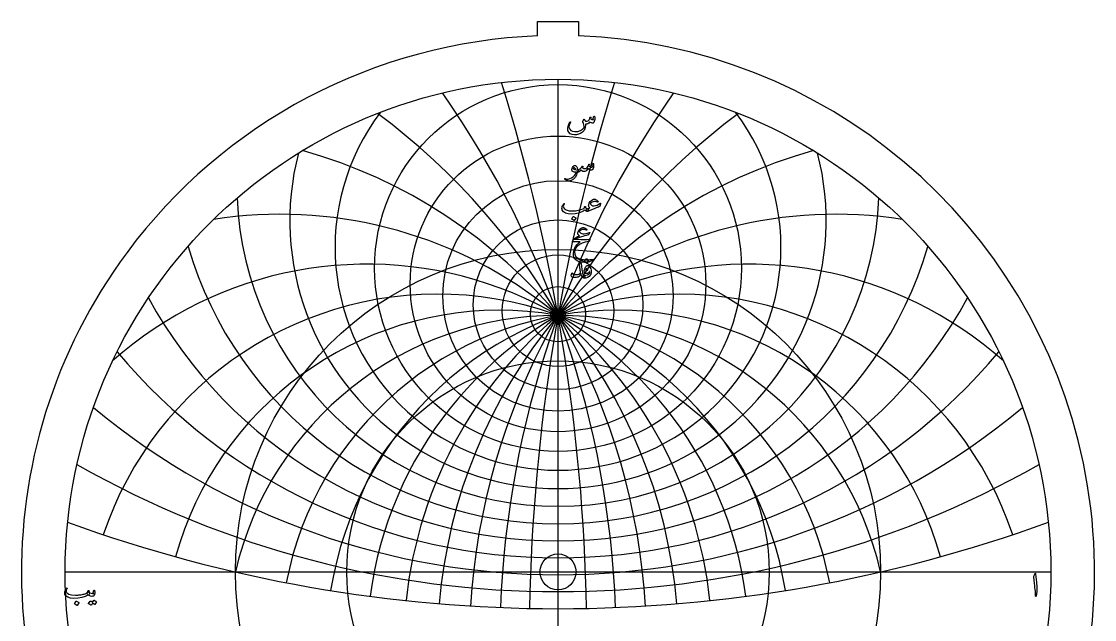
# Model space of a CAD drawing. Header units: millimetres. Extents: x -71 to 71, y -71 to 73.
# Drawn here: x -70.8 to 70.8, y -6.3 to 72.6 of the extents above; entities that cross this region are included whole.
import ezdxf

# ---------------------------------------------------------------- set-up
doc = ezdxf.new("R2010")
doc.units = ezdxf.units.MM
for name, color, linetype in [('CUT_INNER', 6, 'Continuous'), ('CUT_OUTER', 1, 'Continuous'), ('ENGRAVE', 7, 'Continuous'), ('ENGRAVE_FINE', 8, 'Continuous'), ('TEXT', 5, 'Continuous')]:
    doc.layers.add(name, color=color, linetype=linetype)

msp = doc.modelspace()

# ---------------------------------------------------------------- linework, layer by layer
at = {"layer": 'CUT_INNER'}
msp.add_circle((0, 0), 2.375, dxfattribs=at)
at = {"layer": 'CUT_OUTER'}
for points in [[(-2.7125, 72.6225), (2.7125, 72.6225), (2.7125, 70.7102)], [(-2.7125, 70.7102), (-2.7125, 72.6225)]]:
    msp.add_lwpolyline(points, dxfattribs=at)
for centre, radius, start, end in [((-0.0002, -0.0002), 70.7624, 143.437284, 87.803), ((-0.0008, 0.001), 70.7612, 92.196179, 143.437734)]:
    msp.add_arc(centre, radius, start, end, dxfattribs=at)
at = {"layer": 'ENGRAVE'}
for points in [[(0, -65), (0, 65)], [(-65, 0), (65, 0)]]:
    msp.add_lwpolyline(points, dxfattribs=at)
for centre, radius in [((0, 0), 65), ((0, 40.0958), 24.1877), ((0, 38.0006), 19.5001), ((0, 36.4145), 15.2007), ((0, 35.253), 11.1803), ((0, 0), 42.5483), ((0, 34.4592), 7.3529), ((0, 33.9965), 3.6471), ((0, 33.8445), 0.93), ((0, 0), 27.8517)]:
    msp.add_circle(centre, radius, dxfattribs=at)
for centre, radius, start, end in [((0, 42.8241), 29.4086, 142.703677, 37.296323), ((0, 46.3691), 35.3654, 165.445629, 14.554371), ((0, 51.0102), 42.3536, 182.266242, 357.733758), ((0, 57.187), 50.8281, 196.271491, 343.728509), ((0, 65.6302), 61.5333, 208.618835, 331.381165), ((0, -9.8231), 43.6675, 13, 167), ((0, -9.8231), 43.6675, 13, 167), ((0, 77.641), 75.7833, 219.885984, 320.114016), ((0, 95.7759), 96.1472, 230.407962, 309.592038), ((0, 125.8282), 128.4305, 240.399075, 299.600925), ((0, 184.297), 189.1448, 250.00718, 289.99282)]:
    msp.add_arc(centre, radius, start, end, dxfattribs=at)
at = {"layer": 'ENGRAVE_FINE'}
for centre, radius, start, end in [((-247.6507, -9.8231), 251.4712, 1.142219, 17.208163), ((-247.6507, -9.8231), 251.4712, 1.142219, 17.208163), ((247.6507, -9.8231), 251.4712, 162.791837, 178.857781), ((247.6507, -9.8231), 251.4712, 162.791837, 178.857781), ((-119.9755, -9.8231), 127.6752, 2.301826, 34.879831), ((-119.9755, -9.8231), 127.6752, 2.301826, 34.879831), ((119.9755, -9.8231), 127.6752, 145.120169, 177.698174), ((119.9755, -9.8231), 127.6752, 145.120169, 177.698174), ((-75.6343, -9.8231), 87.335, 3.497274, 53.607558), ((-75.6343, -9.8231), 87.335, 3.497274, 53.607558), ((75.6343, -9.8231), 87.335, 126.392442, 176.502726), ((75.6343, -9.8231), 87.335, 126.392442, 176.502726), ((-52.0409, -9.8231), 67.9346, 4.749296, 74.329773), ((-52.0409, -9.8231), 67.9346, 4.749296, 74.329773), ((52.0409, -9.8231), 67.9346, 105.670227, 175.250704), ((52.0409, -9.8231), 67.9346, 105.670227, 175.250704), ((-36.6414, -9.8231), 57.0039, 6.082422, 98.854785), ((-36.6414, -9.8231), 57.0039, 6.082422, 98.854785), ((36.6414, -9.8231), 57.0039, 81.145215, 173.917578), ((36.6414, -9.8231), 57.0039, 81.145215, 173.917578), ((-25.2114, -9.8231), 50.4229, 7.527075, 131.671439), ((-25.2114, -9.8231), 50.4229, 7.527075, 131.671439), ((25.2114, -9.8231), 50.4229, 48.328561, 172.472925), ((25.2114, -9.8231), 50.4229, 48.328561, 172.472925), ((-15.8937, -9.8231), 46.47, 9.12263, 161.516012), ((-15.8937, -9.8231), 46.47, 9.12263, 161.516012), ((15.8937, -9.8231), 46.47, 18.483988, 170.87737), ((15.8937, -9.8231), 46.47, 18.483988, 170.87737), ((-7.6998, -9.8231), 44.3411, 10.922139, 164.534975), ((-7.6998, -9.8231), 44.3411, 10.922139, 164.534975), ((7.6998, -9.8231), 44.3411, 15.465025, 169.077861), ((7.6998, -9.8231), 44.3411, 15.465025, 169.077861)]:
    msp.add_arc(centre, radius, start, end, dxfattribs=at)
at = {"layer": 'TEXT'}
for points in [[(4.7066, 60.1064), (4.7138, 60.1244), (4.7231, 60.1373), (4.7345, 60.145), (4.7479, 60.1476), (4.7651, 60.1456), (4.7798, 60.1394), (4.792, 60.1291), (4.8015, 60.1146), (4.825, 60.0631), (4.8417, 59.9991), (4.8518, 59.9228), (4.8551, 59.8341), (4.8461, 59.6892), (4.819, 59.5516), (4.7739, 59.4211), (4.7107, 59.2979), (4.6891, 59.2682), (4.6654, 59.2453), (4.6396, 59.229), (4.6117, 59.2195), (4.5109, 59.213), (4.4024, 59.2308), (4.2861, 59.2729), (4.1621, 59.3391), (4.0577, 59.196), (3.9342, 59.1009), (3.7916, 59.0537), (3.63, 59.0545), (3.6247, 58.9675), (3.6171, 58.8838), (3.6072, 58.8035), (3.5949, 58.7266), (3.5804, 58.6524), (3.5635, 58.5806), (3.5443, 58.5112), (3.5227, 58.444), (3.4727, 58.3228), (3.4052, 58.2109), (3.3201, 58.1083), (3.2175, 58.015), (2.9775, 57.8551), (2.7235, 57.7427), (2.4557, 57.6778), (2.1739, 57.6602), (1.8565, 57.7033), (1.6057, 57.816), (1.4213, 57.9982), (1.3035, 58.2501), (1.2875, 58.3409), (1.2849, 58.4481), (1.2958, 58.5719), (1.32, 58.7121), (1.3589, 58.8658), (1.4138, 59.0256), (1.4847, 59.1916), (1.5716, 59.3639), (1.5786, 59.3747), (1.5871, 59.3824), (1.5971, 59.3871), (1.6087, 59.3886), (1.6204, 59.3876), (1.6304, 59.3845), (1.6389, 59.3793), (1.6459, 59.3721), (1.6505, 59.3615), (1.6521, 59.3505), (1.6505, 59.3389), (1.6459, 59.3267), (1.5355, 59.0975), (1.4644, 58.9091), (1.4324, 58.7614), (1.4396, 58.6544), (1.5438, 58.4185), (1.7077, 58.247), (1.9315, 58.14), (2.2151, 58.0975), (2.6116, 58.1228), (2.9473, 58.2233), (3.2221, 58.3991), (3.4361, 58.6502), (3.4354, 58.8158), (3.4083, 58.9906), (3.3549, 59.1746), (3.2752, 59.368), (3.2652, 59.3876), (3.2598, 59.4051), (3.259, 59.4206), (3.2629, 59.434), (3.285, 59.48), (3.3062, 59.5232), (3.3263, 59.5635), (3.3454, 59.6011), (3.3634, 59.6352), (3.3804, 59.6655), (3.3964, 59.6919), (3.4114, 59.7145), (3.4199, 59.724), (3.4289, 59.7279), (3.4384, 59.7261), (3.4485, 59.7186), (3.4537, 59.7129), (3.4609, 59.7042), (3.4702, 59.6923), (3.4815, 59.6774), (3.4944, 59.6593), (3.5083, 59.6382), (3.5233, 59.6139), (3.5393, 59.5866), (3.5717, 59.534), (3.5991, 59.4959), (3.6212, 59.4721), (3.6382, 59.4629), (3.7455, 59.4538), (3.8527, 59.4721), (3.96, 59.5178), (4.0672, 59.5907), (4.1062, 59.6392), (4.1446, 59.7186), (4.1825, 59.829), (4.2199, 59.9702), (4.2235, 59.9836), (4.2302, 59.995), (4.24, 60.0043), (4.2529, 60.0115), (4.265, 60.0161), (4.2766, 60.0177), (4.2877, 60.0161), (4.2982, 60.0115), (4.314, 59.9857), (4.3199, 59.9372), (4.316, 59.8661), (4.3024, 59.7722), (4.3856, 59.7212), (4.4746, 59.6877), (4.5692, 59.6717), (4.6695, 59.6732), (4.6682, 59.7034), (4.6643, 59.7279), (4.6579, 59.7467), (4.6489, 59.7599), (4.6386, 59.7722), (4.6324, 59.7846), (4.6303, 59.797), (4.6324, 59.8094)], [(4.6097, 53.8991), (4.6187, 53.9053), (4.6293, 53.9032), (4.6414, 53.8929), (4.6551, 53.8744), (4.6698, 53.8429), (4.6808, 53.798), (4.6883, 53.7398), (4.6922, 53.6681), (4.6935, 53.5866), (4.6891, 53.5072), (4.679, 53.4299), (4.6633, 53.3546), (4.6174, 53.2082), (4.5664, 53.103), (4.5102, 53.039), (4.4488, 53.0164), (4.3037, 53.0249), (4.1693, 53.0628), (4.0459, 53.13), (3.9332, 53.2267), (3.8558, 53.0744), (3.7641, 52.9555), (3.6578, 52.8702), (3.5372, 52.8184), (3.4106, 52.807), (3.2825, 52.839), (3.1528, 52.9143), (3.0216, 53.0329), (2.9153, 52.8975), (2.8112, 52.8008), (2.7091, 52.7428), (2.6091, 52.7235), (2.589, 52.7348), (2.5699, 52.7689), (2.5518, 52.8256), (2.5348, 52.905), (2.5286, 52.9834), (2.5389, 53.0411), (2.5657, 53.0782), (2.6091, 53.0947), (2.7993, 53.1378), (2.9659, 53.2216), (3.1087, 53.3461), (3.2278, 53.5114), (3.2343, 53.5204), (3.2412, 53.5268), (3.2487, 53.5307), (3.2567, 53.532), (3.2665, 53.5309), (3.2752, 53.5279), (3.283, 53.5227), (3.2897, 53.5155), (3.2936, 53.4933), (3.2845, 53.4557), (3.2626, 53.4026), (3.2278, 53.334), (3.2734, 53.2811), (3.3443, 53.2422), (3.4405, 53.2172), (3.5619, 53.2061), (3.7133, 53.2378), (3.8455, 53.3412), (3.9587, 53.5163), (4.0528, 53.763), (4.0575, 53.7756), (4.0631, 53.7846), (4.0698, 53.79), (4.0776, 53.7919), (4.0892, 53.7908), (4.0992, 53.7877), (4.1077, 53.7826), (4.1147, 53.7754), (4.1198, 53.765), (4.1229, 53.7547), (4.124, 53.7444), (4.1229, 53.7341), (4.0817, 53.5609), (4.1299, 53.5181), (4.1879, 53.4804), (4.2557, 53.4479), (4.3333, 53.4206), (4.4089, 53.4028), (4.4663, 53.3989), (4.5058, 53.409), (4.5272, 53.433), (4.5341, 53.4696), (4.5303, 53.5217), (4.5156, 53.5892), (4.4901, 53.6722), (4.4944, 53.6957), (4.5158, 53.7413), (4.5543, 53.8091), (4.6097, 53.8991)], [(2.5266, 52.6781), (2.4299, 52.3386), (2.2677, 52.0542), (2.0401, 51.825), (1.7469, 51.651), (1.7059, 51.6333), (1.6655, 51.6175), (1.6255, 51.6034), (1.5861, 51.5912), (1.5474, 51.581), (1.5097, 51.5731), (1.4731, 51.5676), (1.4376, 51.5644), (1.3489, 51.577), (1.2313, 51.6231), (1.0849, 51.7028), (0.9096, 51.816), (0.8907, 51.8322), (0.8797, 51.8479), (0.8763, 51.8632), (0.8807, 51.8779), (0.8905, 51.8892), (0.9034, 51.8944), (0.9194, 51.8933), (0.9384, 51.8861), (1.1207, 51.8271), (1.3252, 51.8273), (1.5518, 51.8869), (1.8006, 52.0057), (2.0037, 52.1437), (2.1718, 52.3058), (2.3048, 52.4922), (2.4028, 52.7029), (2.402, 52.7103), (2.3997, 52.7163), (2.3959, 52.7206), (2.3904, 52.7235), (2.2484, 52.7317), (2.1275, 52.7482), (2.0277, 52.773), (1.9491, 52.806), (1.8882, 52.857), (1.8501, 52.9277), (1.8346, 53.0179), (1.8418, 53.1277), (1.8441, 53.1423), (1.847, 53.1571), (1.8503, 53.1722), (1.8542, 53.1875), (1.8586, 53.2034), (1.8635, 53.22), (1.8689, 53.2374), (1.8748, 53.2556), (1.9233, 53.3734), (1.9821, 53.4711), (2.0512, 53.5487), (2.1306, 53.6062), (2.2118, 53.6377), (2.2863, 53.6372), (2.3541, 53.6047), (2.4152, 53.5402), (2.4686, 53.4505), (2.509, 53.3464), (2.5366, 53.2278), (2.5513, 53.0947), (2.5594, 53.0949), (2.5673, 53.0952), (2.5749, 53.0959), (2.5823, 53.0968), (2.5896, 53.0977), (2.5972, 53.0983), (2.6051, 53.0987), (2.6132, 53.0989), (2.641, 53.0929), (2.6627, 53.0751), (2.6782, 53.0455), (2.6874, 53.004), (2.6913, 52.9583), (2.6905, 52.9122), (2.6851, 52.8655), (2.6751, 52.8184), (2.6619, 52.7768), (2.6472, 52.7472), (2.631, 52.7294), (2.6132, 52.7235), (2.5348, 52.7235), (2.5343, 52.716), (2.5328, 52.7059), (2.5302, 52.6933), (2.5266, 52.6781)], [(2.3286, 53.1401), (2.2853, 53.2156), (2.2378, 53.269), (2.1862, 53.3002), (2.1306, 53.3092), (2.0973, 53.3005), (2.0677, 53.2865), (2.0416, 53.2675), (2.0192, 53.2432), (2.012, 53.2303), (2.0109, 53.2164), (2.0161, 53.2015), (2.0274, 53.1855), (2.07, 53.1481), (2.1316, 53.1226), (2.2123, 53.1089), (2.3121, 53.1071), (2.3224, 53.1092), (2.3286, 53.1154), (2.3306, 53.1257), (2.3286, 53.1401)], [(0.759, 48.5893), (0.7737, 48.6053), (0.7889, 48.612), (0.8046, 48.6094), (0.8209, 48.5976), (0.8332, 48.5821), (0.8374, 48.5646), (0.8332, 48.545), (0.8209, 48.5233), (0.758, 48.4259), (0.7177, 48.3356), (0.7002, 48.2526), (0.7054, 48.1768), (0.8345, 47.9278), (1.0859, 47.754), (1.4595, 47.6555), (1.9552, 47.6323), (2.3231, 47.6594), (2.6761, 47.7159), (3.0141, 47.8017), (3.3371, 47.917), (3.3941, 47.9507), (3.4413, 48.0026), (3.4787, 48.0724), (3.5063, 48.1603), (3.5155, 48.1853), (3.531, 48.2026), (3.5527, 48.2122), (3.5805, 48.214), (3.6004, 48.2055), (3.6145, 48.1882), (3.623, 48.1621), (3.6259, 48.1273), (3.6452, 48.0412), (3.6991, 47.9768), (3.7875, 47.934), (3.9105, 47.9128), (3.9548, 47.903), (3.9848, 47.8778), (4.0002, 47.837), (4.0012, 47.7808), (3.9863, 47.6762), (3.9662, 47.6014), (3.9409, 47.5565), (3.9105, 47.5416), (3.82, 47.5534), (3.7342, 47.589), (3.6529, 47.6483), (3.5764, 47.7313), (3.5699, 47.7347), (3.5588, 47.7324), (3.5431, 47.7244), (3.5227, 47.7107), (3.1381, 47.4941), (2.7184, 47.3395), (2.2636, 47.2466), (1.7737, 47.2157), (1.321, 47.2466), (0.9694, 47.3395), (0.7188, 47.4941), (0.5692, 47.7107), (0.5352, 47.8316), (0.5239, 47.9551), (0.5352, 48.0812), (0.5692, 48.2098), (0.6151, 48.3295), (0.6621, 48.4326), (0.71, 48.5192), (0.759, 48.5893)], [(5.6141, 48.577), (5.5316, 48.247), (5.5223, 48.231), (5.5069, 48.216), (5.4852, 48.2021), (5.4574, 48.1892), (5.3956, 48.1674), (5.33, 48.1433), (5.2605, 48.1169), (5.1872, 48.0881), (5.11, 48.0573), (5.0289, 48.0247), (4.9439, 47.9903), (4.8551, 47.9541), (3.9064, 47.5416), (3.8631, 47.5511), (3.828, 47.5797), (3.8012, 47.6274), (3.7826, 47.6942), (3.7795, 47.7651), (3.7991, 47.8252), (3.8414, 47.8744), (3.9064, 47.9128), (3.9145, 47.9166), (3.9306, 47.9237), (3.9547, 47.9341), (3.9868, 47.9479), (4.0266, 47.9648), (4.074, 47.9845), (4.1287, 48.0071), (4.191, 48.0325), (4.1108, 48.1147), (4.06, 48.2047), (4.0386, 48.3024), (4.0466, 48.4078), (4.126, 48.6587), (4.2611, 48.8709), (4.4519, 49.0444), (4.6984, 49.1792), (4.7523, 49.1918), (4.8149, 49.1885), (4.8863, 49.1692), (4.9665, 49.1338), (5.0498, 49.0856), (5.1263, 49.0317), (5.1962, 48.9722), (5.2594, 48.907), (5.2772, 48.883), (5.2852, 48.8606), (5.2834, 48.8397), (5.2718, 48.8203), (5.2542, 48.8054), (5.2346, 48.7976), (5.213, 48.7971), (5.1892, 48.8038), (5.0658, 48.8428), (4.9345, 48.8606), (4.7956, 48.8572), (4.6489, 48.8327), (4.5161, 48.793), (4.4107, 48.7399), (4.3325, 48.6734), (4.2818, 48.5935), (4.2766, 48.5579), (4.29, 48.5171), (4.322, 48.4713), (4.3725, 48.4202), (4.4302, 48.3738), (4.488, 48.3377), (4.5457, 48.3119), (4.6035, 48.2965), (4.7765, 48.2921), (4.9613, 48.3284), (5.1581, 48.4055), (5.3666, 48.5233), (5.3891, 48.5375), (5.411, 48.5512), (5.4324, 48.5643), (5.4533, 48.577), (5.4734, 48.5888), (5.4924, 48.5996), (5.5105, 48.6094), (5.5275, 48.6182), (5.5747, 48.6404), (5.6048, 48.6409), (5.618, 48.6198), (5.6141, 48.577)], [(2.0089, 46.8775), (2.014, 46.8826), (2.0212, 46.8857), (2.0305, 46.8867), (2.0419, 46.8857), (2.1221, 46.8532), (2.1976, 46.8135), (2.2685, 46.7666), (2.3348, 46.7125), (2.3412, 46.7042), (2.344, 46.696), (2.3433, 46.6877), (2.3389, 46.6795), (2.145, 46.366), (2.1378, 46.3585), (2.1285, 46.3567), (2.1172, 46.3605), (2.1037, 46.3701), (2.0921, 46.3783), (2.0738, 46.3907), (2.0488, 46.4072), (2.0171, 46.4278), (1.9782, 46.4526), (1.9315, 46.4815), (1.8771, 46.5145), (1.815, 46.5516), (1.8067, 46.5578), (1.8026, 46.564), (1.8026, 46.5701), (1.8067, 46.5763)], [(4.1848, 44.7849), (4.1882, 44.7557), (4.1693, 44.7013), (4.1284, 44.6217), (4.0652, 44.5167), (4.0518, 44.4997), (4.0363, 44.4858), (4.0188, 44.475), (3.9992, 44.4672), (3.7352, 44.3945), (3.5001, 44.329), (3.2938, 44.2708), (3.1164, 44.2197), (2.9679, 44.1762), (2.8483, 44.1403), (2.7576, 44.1122), (2.6957, 44.0919), (2.1966, 43.8691), (2.1615, 43.8665), (2.1347, 43.8712), (2.1161, 43.883), (2.1058, 43.9021), (2.1056, 43.9091), (2.1089, 43.9176), (2.1159, 43.9276), (2.1264, 43.9392), (2.228, 44.0346), (2.3801, 44.1352), (2.5828, 44.2409), (2.8359, 44.3517), (2.7671, 44.4105), (2.7091, 44.4672), (2.6619, 44.5219), (2.6256, 44.5745), (2.6031, 44.632), (2.5977, 44.7013), (2.6093, 44.7825), (2.6379, 44.8756), (2.6843, 44.9725), (2.7493, 45.0695), (2.8328, 45.1664), (2.9349, 45.2634), (3.0461, 45.3471), (3.1525, 45.4046), (3.2544, 45.4358), (3.3516, 45.4407), (3.4833, 45.4142), (3.6022, 45.3593), (3.7081, 45.276), (3.8012, 45.1644), (3.8094, 45.1504), (3.8136, 45.1375), (3.8136, 45.1257), (3.8094, 45.1149), (3.8004, 45.1048), (3.7898, 45.0994), (3.7777, 45.0986), (3.7641, 45.1025), (3.7033, 45.1218), (3.645, 45.1386), (3.5889, 45.1528), (3.5351, 45.1644), (3.4839, 45.1731), (3.4356, 45.1788), (3.3901, 45.1814), (3.3474, 45.1809), (3.1698, 45.16), (3.0205, 45.1097), (2.8996, 45.03), (2.8071, 44.921), (2.9055, 44.7913), (3.0154, 44.6951), (3.1365, 44.6325), (3.2691, 44.6034), (3.4663, 44.6013), (3.6785, 44.6322), (3.9056, 44.6962), (4.1477, 44.7931), (4.1577, 44.7957), (4.1673, 44.7952), (4.1763, 44.7916), (4.1848, 44.7849)], [(2.4729, 43.8815), (3.0022, 43.8629), (3.4598, 43.8609), (3.8458, 43.8753), (4.1601, 43.9062), (4.1697, 43.9074), (4.1781, 43.9067), (4.1852, 43.9043), (4.191, 43.9), (4.1953, 43.8942), (4.1977, 43.8872), (4.1983, 43.8788), (4.1972, 43.8691), (4.1891, 43.8315), (4.1812, 43.7969), (4.1736, 43.7655), (4.1662, 43.7371), (4.1592, 43.7118), (4.1523, 43.6897), (4.1458, 43.6706), (4.1394, 43.6546), (4.126, 43.6291), (4.1106, 43.6103), (4.093, 43.5981), (4.0734, 43.5927), (3.597, 43.5064), (3.1824, 43.371), (2.8297, 43.1867), (2.5389, 42.9534), (2.392, 42.7855), (2.2852, 42.6079), (2.2187, 42.4205), (2.1924, 42.2232), (2.2177, 41.9136), (2.3182, 41.6612), (2.4941, 41.466), (2.7452, 41.3281), (2.8754, 41.2863), (3.0185, 41.2518), (3.1744, 41.2245), (3.3433, 41.2044), (3.5248, 41.1912), (3.7187, 41.1848), (3.9249, 41.185), (4.1436, 41.192), (4.2213, 41.1964), (4.2977, 41.2013), (4.3729, 41.2067), (4.4467, 41.2126), (4.5188, 41.2191), (4.5885, 41.226), (4.656, 41.2335), (4.7211, 41.2415), (4.7409, 41.2425), (4.7551, 41.2374), (4.7636, 41.226), (4.7664, 41.2085), (4.7649, 41.1881), (4.7603, 41.1724), (4.7525, 41.1613), (4.7417, 41.1549), (4.6252, 41.1056), (4.5148, 41.061), (4.4107, 41.0211), (4.3127, 40.9857), (4.2212, 40.9548), (4.1363, 40.928), (4.0582, 40.9053), (3.9868, 40.8867), (3.9197, 40.8731), (3.8543, 40.861), (3.7907, 40.8504), (3.729, 40.8414), (3.6688, 40.8344), (3.6099, 40.83), (3.5523, 40.8282), (3.4959, 40.829), (3.1113, 40.8589), (2.7906, 40.9239), (2.5338, 41.0239), (2.3409, 41.159), (2.1994, 41.3279), (2.1007, 41.5251), (2.0447, 41.7507), (2.0316, 42.0046), (2.072, 42.3197), (2.1687, 42.6254), (2.3216, 42.9219), (2.5307, 43.2091), (2.6124, 43.296), (2.705, 43.3793), (2.8084, 43.4589), (2.9226, 43.535), (1.9243, 43.5432), (1.9003, 43.5535), (1.8903, 43.5721), (1.8941, 43.5989), (1.9119, 43.634), (1.9455, 43.685), (1.9759, 43.7309), (2.0032, 43.7717), (2.0274, 43.8072), (2.0486, 43.8374), (2.0666, 43.8619), (2.0816, 43.8807), (2.0934, 43.8939), (2.1202, 43.8962), (2.1924, 43.8949), (2.31, 43.89), (2.4729, 43.8815)], [(3.6878, 41.3093), (3.6929, 41.3145), (3.7001, 41.3176), (3.7094, 41.3186), (3.7207, 41.3176), (3.8009, 41.2851), (3.8765, 41.2454), (3.9474, 41.1985), (4.0136, 41.1443), (4.0201, 41.1361), (4.0229, 41.1278), (4.0221, 41.1196), (4.0177, 41.1113), (3.8239, 40.7978), (3.8167, 40.7903), (3.8074, 40.7885), (3.796, 40.7924), (3.7826, 40.8019), (3.771, 40.8102), (3.7527, 40.8226), (3.7277, 40.8391), (3.696, 40.8597), (3.6571, 40.8844), (3.6104, 40.9133), (3.556, 40.9463), (3.4939, 40.9834), (3.4856, 40.9896), (3.4815, 40.9958), (3.4815, 41.002), (3.4856, 41.0082)], [(3.432, 39.1231), (3.4619, 39.1086), (3.4856, 39.0859), (3.5032, 39.055), (3.5145, 39.0158), (3.522, 38.9673), (3.5238, 38.9209), (3.5199, 38.8766), (3.5104, 38.8343), (3.4962, 38.7982), (3.4784, 38.7724), (3.457, 38.757), (3.432, 38.7518), (3.3085, 38.7861), (3.2062, 38.8725), (3.1249, 39.0109), (3.0649, 39.2014), (3.0571, 39.2343), (3.0504, 39.2628), (3.0448, 39.2869), (3.0401, 39.3066), (3.0365, 39.322), (3.0339, 39.3329), (3.0324, 39.3395), (3.0319, 39.3417), (3.0257, 39.3538), (3.0195, 39.3572), (3.0133, 39.3517), (3.0071, 39.3376), (2.937, 39.1793), (2.8586, 39.055), (2.772, 38.9648), (2.6771, 38.9086), (2.5395, 38.8653), (2.3781, 38.8384), (2.193, 38.8281), (1.9841, 38.8343), (1.8446, 38.8774), (1.7686, 38.9818), (1.756, 39.1476), (1.8067, 39.3747), (1.8184, 39.402), (1.8325, 39.4221), (1.8493, 39.435), (1.8686, 39.4407), (1.8877, 39.4389), (1.9037, 39.4293), (1.9166, 39.4121), (1.9264, 39.3871), (1.9473, 39.3337), (1.9728, 39.2932), (2.0029, 39.2656), (2.0377, 39.2509), (2.2329, 39.221), (2.4183, 39.2179), (2.5939, 39.2417), (2.7596, 39.2922), (2.8316, 39.3298), (2.8906, 39.3809), (2.9367, 39.4453), (2.97, 39.5232), (2.9679, 39.5601), (2.9576, 39.6459), (2.9391, 39.7807), (2.9122, 39.9646), (2.8986, 40.0629), (2.8865, 40.1517), (2.8759, 40.231), (2.8669, 40.3008), (2.8591, 40.3604), (2.8524, 40.4096), (2.8468, 40.4481), (2.8421, 40.4761), (2.8383, 40.5189), (2.839, 40.5565), (2.8444, 40.589), (2.8545, 40.6163), (2.8705, 40.6502), (2.8854, 40.6818), (2.8994, 40.7111), (2.9122, 40.738), (2.9239, 40.7626), (2.9339, 40.7849), (2.9424, 40.8049), (2.9494, 40.8226), (2.9566, 40.8367), (2.9659, 40.8463), (2.9772, 40.8512), (2.9906, 40.8514), (3.0053, 40.8458), (3.0164, 40.837), (3.0239, 40.8251), (3.0278, 40.8102), (3.0529, 40.5992), (3.0788, 40.3992), (3.1055, 40.2104), (3.1329, 40.0326), (3.1609, 39.866), (3.1891, 39.7104), (3.2176, 39.5659), (3.2464, 39.4324), (3.2812, 39.3079), (3.3237, 39.2148), (3.374, 39.1532), (3.432, 39.1231)], [(3.9064, 40.4389), (3.9347, 40.4348), (3.9662, 40.4224), (4.0007, 40.4018), (4.0384, 40.3729), (4.1995, 40.2012), (4.3117, 40.0079), (4.3748, 39.7929), (4.389, 39.5562), (4.3764, 39.433), (4.3508, 39.3231), (4.3124, 39.2267), (4.2611, 39.1437), (4.0948, 38.9722), (3.9012, 38.8498), (3.6803, 38.7763), (3.432, 38.7518), (3.407, 38.7577), (3.3856, 38.7755), (3.3678, 38.8052), (3.3536, 38.8467), (3.3483, 38.8696), (3.3449, 38.8931), (3.3432, 38.9171), (3.3433, 38.9416), (3.3447, 38.9658), (3.3469, 38.989), (3.3499, 39.0112), (3.3536, 39.0323), (3.3647, 39.0689), (3.3815, 39.0963), (3.4039, 39.1143), (3.432, 39.1231), (3.6738, 39.1556), (3.8837, 39.2159), (4.0616, 39.3041), (4.2075, 39.4201), (4.2005, 39.4781), (4.192, 39.5242), (4.182, 39.5585), (4.1704, 39.5809), (4.1565, 39.6003), (4.1436, 39.6129), (4.1317, 39.6188), (4.1209, 39.6181), (4.1134, 39.6155), (4.1075, 39.6119), (4.1031, 39.6072), (4.1002, 39.6016), (4.0605, 39.5201), (4.0116, 39.4572), (3.9533, 39.4128), (3.8857, 39.3871), (3.6896, 39.3719), (3.5547, 39.4252), (3.4812, 39.5472), (3.4691, 39.7377), (3.4856, 39.847), (3.5186, 39.9604), (3.5681, 40.078), (3.6341, 40.1997), (3.7037, 40.3044), (3.7723, 40.3791), (3.8399, 40.424), (3.9064, 40.4389)], [(3.7702, 39.9934), (3.7293, 39.9818), (3.697, 39.9512), (3.6736, 39.9014), (3.6589, 39.8326), (3.6591, 39.8217), (3.6599, 39.814), (3.6612, 39.8094), (3.663, 39.8078), (3.7045, 39.7978), (3.7465, 39.7923), (3.7891, 39.7916), (3.8321, 39.7954), (3.87, 39.8034), (3.9012, 39.815), (3.9257, 39.8302), (3.9435, 39.8491), (3.8971, 39.9153), (3.8528, 39.9615), (3.8105, 39.9875), (3.7702, 39.9934)], [(62.8682, -0.2863), (62.9103, -0.2049), (62.9441, -0.1763), (62.9697, -0.2005), (62.987, -0.2775), (63.0882, -1.3555), (63.1485, -2.0172), (63.1619, -2.5457), (63.1287, -2.9412), (63.0486, -3.2035), (63.0341, -3.225), (63.0211, -3.2365), (63.0099, -3.2382), (63.0002, -3.2299), (62.9925, -3.217), (62.987, -3.2002), (62.9837, -3.1796), (62.9826, -3.1551), (62.9826, -2.9646), (62.9738, -2.7624), (62.9562, -2.5488), (62.9298, -2.3235), (62.9241, -2.2647), (62.9067, -2.1057), (62.8779, -1.8467), (62.8374, -1.4875), (62.7406, -0.6911), (62.7384, -0.6488), (62.7406, -0.6097), (62.7472, -0.574), (62.7582, -0.5415)], [(-61.8782, -2.6535), (-61.874, -2.6557), (-61.87, -2.6579), (-61.8663, -2.6601), (-61.8628, -2.6623), (-61.8594, -2.6648), (-61.8557, -2.6678), (-61.8517, -2.6714), (-61.8474, -2.6755), (-61.812, -2.7173), (-61.7979, -2.7767), (-61.8054, -2.8537), (-61.8342, -2.9483), (-61.8609, -3.0058), (-61.8881, -3.0418), (-61.9159, -3.0564), (-61.9442, -3.0495), (-61.9585, -3.0427), (-61.9706, -3.0396), (-61.9805, -3.0405), (-61.9882, -3.0451), (-62.349, -3.2426), (-62.7802, -3.3817), (-63.2818, -3.4626), (-63.8538, -3.4851), (-64.3164, -3.4455), (-64.6656, -3.3399), (-64.9016, -3.1683), (-65.0242, -2.9307), (-65.0432, -2.8185), (-65.0473, -2.7063), (-65.0366, -2.5941), (-65.011, -2.4819), (-64.9761, -2.3827), (-64.9329, -2.2916), (-64.8815, -2.2089), (-64.8218, -2.1343), (-64.8106, -2.125), (-64.7987, -2.1189), (-64.7864, -2.1162), (-64.7734, -2.1167), (-64.7613, -2.122), (-64.7514, -2.1288), (-64.7437, -2.1374), (-64.7382, -2.1475), (-64.7358, -2.1574), (-64.7371, -2.1695), (-64.7424, -2.1838), (-64.7514, -2.2003), (-64.8152, -2.2938), (-64.857, -2.3851), (-64.8768, -2.4742), (-64.8746, -2.5611), (-64.7701, -2.7789), (-64.527, -2.9351), (-64.1453, -3.0297), (-63.625, -3.0627), (-63.4822, -3.0605), (-63.3396, -3.0539), (-63.1973, -3.0429), (-63.0552, -3.0275), (-62.9143, -3.0077), (-62.7753, -2.9835), (-62.6382, -2.9549), (-62.503, -2.9219), (-62.3719, -2.8845), (-62.2643, -2.8471), (-62.1805, -2.8097), (-62.1202, -2.7723), (-62.097, -2.7525), (-62.0757, -2.7283), (-62.0563, -2.6997), (-62.0388, -2.6667), (-62.0225, -2.6299), (-62.0064, -2.5897), (-61.9906, -2.5463), (-61.975, -2.4995), (-61.969, -2.4852), (-61.9596, -2.4731), (-61.947, -2.4632), (-61.931, -2.4555), (-61.914, -2.4514), (-61.898, -2.4522), (-61.8832, -2.458), (-61.8694, -2.4687), (-61.8584, -2.4836), (-61.8518, -2.5017), (-61.8496, -2.5232), (-61.8518, -2.5479)], [(-62.0102, -3.0055), (-62.0581, -2.9602), (-62.0828, -2.9032), (-62.0845, -2.8348), (-62.063, -2.7547), (-62.0166, -2.683), (-61.9739, -2.6392), (-61.9352, -2.6236), (-61.9002, -2.6359), (-61.7352, -2.7451), (-61.5702, -2.8218), (-61.4052, -2.8661), (-61.2402, -2.8779), (-61.2345, -2.8768), (-61.2303, -2.8735), (-61.2279, -2.868), (-61.227, -2.8603), (-61.2312, -2.8458), (-61.2435, -2.824), (-61.2642, -2.7952), (-61.293, -2.7591), (-61.2985, -2.7481), (-61.3018, -2.7371), (-61.3029, -2.7261), (-61.3018, -2.7151), (-61.1962, -2.4115), (-61.1913, -2.4), (-61.1852, -2.3917), (-61.1781, -2.3868), (-61.1698, -2.3851), (-61.1616, -2.3865), (-61.1544, -2.3906), (-61.1484, -2.3975), (-61.1434, -2.4071), (-61.1104, -2.5059), (-61.0906, -2.604), (-61.084, -2.7017), (-61.0906, -2.7987), (-61.1121, -2.9195), (-61.1412, -3.0176), (-61.1781, -3.0933), (-61.2226, -3.1463), (-61.2565, -3.1755), (-61.2875, -3.1969), (-61.3159, -3.2107), (-61.3414, -3.2167), (-61.4888, -3.22), (-61.6494, -3.1859), (-61.8232, -3.1144), (-62.0102, -3.0055)], [(-63.5458, -3.8767), (-63.5403, -3.8712), (-63.5326, -3.8679), (-63.5227, -3.8668), (-63.5106, -3.8679), (-63.4251, -3.9026), (-63.3445, -3.9449), (-63.2689, -3.995), (-63.1982, -4.0527), (-63.1914, -4.0615), (-63.1883, -4.0703), (-63.1892, -4.0791), (-63.1938, -4.0879), (-63.4006, -4.4223), (-63.4083, -4.4303), (-63.4182, -4.4322), (-63.4303, -4.4281), (-63.4446, -4.4179), (-63.457, -4.4091), (-63.4765, -4.3959), (-63.5032, -4.3783), (-63.537, -4.3563), (-63.5786, -4.3299), (-63.6283, -4.2991), (-63.6864, -4.2639), (-63.7526, -4.2243), (-63.7614, -4.2177), (-63.7658, -4.2111), (-63.7658, -4.2045), (-63.7614, -4.1979)], [(-61.227, -3.7535), (-61.2215, -3.748), (-61.2138, -3.7447), (-61.2039, -3.7436), (-61.1918, -3.7447), (-61.1485, -3.761), (-61.1066, -3.7788), (-61.066, -3.7984), (-61.0268, -3.8195), (-60.9888, -3.8426), (-60.9515, -3.8679), (-60.9151, -3.8954), (-60.8794, -3.9251), (-60.8726, -3.9342), (-60.8695, -3.9438), (-60.8704, -3.954), (-60.875, -3.9647), (-61.0862, -4.2991), (-61.092, -4.3035), (-61.1005, -4.3035), (-61.1118, -4.2991), (-61.1258, -4.2903), (-61.1355, -4.2822), (-61.1511, -4.2711), (-61.1729, -4.2569), (-61.2006, -4.2397), (-61.2347, -4.2192), (-61.2754, -4.1952), (-61.3227, -4.1675), (-61.3766, -4.1363), (-61.5438, -4.3959), (-61.5515, -4.4039), (-61.5614, -4.4058), (-61.5735, -4.4017), (-61.5878, -4.3915), (-61.6002, -4.3827), (-61.6197, -4.3695), (-61.6464, -4.3519), (-61.6802, -4.3299), (-61.7218, -4.3035), (-61.7715, -4.2727), (-61.8296, -4.2375), (-61.8958, -4.1979), (-61.9027, -4.1913), (-61.9057, -4.1847), (-61.9049, -4.1781), (-61.9002, -4.1715), (-61.6846, -3.8503), (-61.6791, -3.8448), (-61.6714, -3.8415), (-61.6615, -3.8404), (-61.6494, -3.8415), (-61.6126, -3.8535), (-61.5768, -3.8674), (-61.5422, -3.8832), (-61.5086, -3.9009), (-61.4762, -3.9203), (-61.4448, -3.9411), (-61.4146, -3.9632), (-61.3854, -3.9867)]]:
    msp.add_lwpolyline(points, close=True, dxfattribs=at)

doc.saveas('drawing.dxf')
